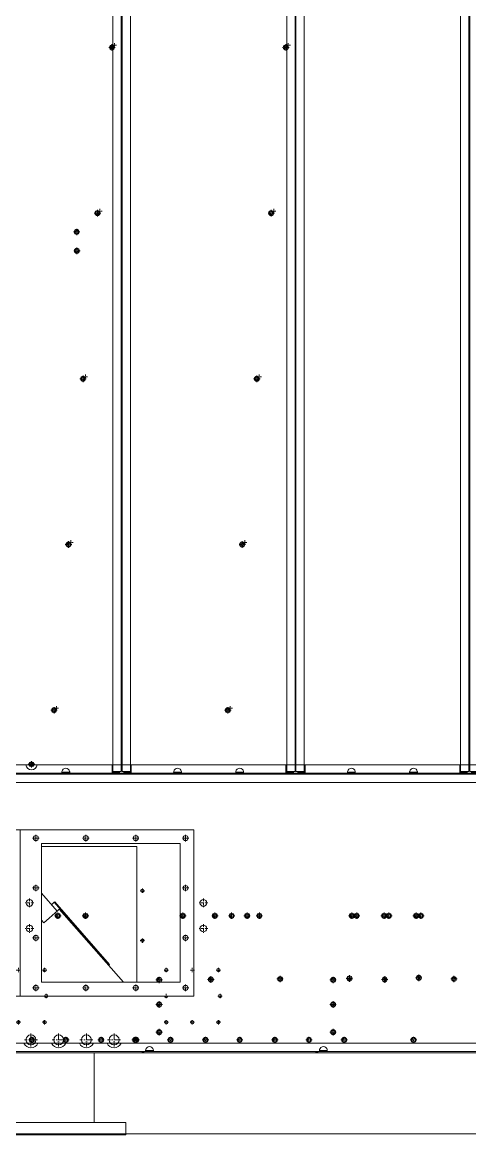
# Model space of a CAD drawing. Header units: millimetres. Extents: x -662849 to 32847, y -140377 to 24217.
# Drawn here: x -653528 to -652721, y -134651 to -132645 of the extents above; entities that cross this region are included whole.
import ezdxf

# ---------------------------------------------------------------- set-up
doc = ezdxf.new("R2010")
doc.units = ezdxf.units.MM
doc.linetypes.add('DASHDOT', pattern=[18.5, 12, -3, 0.5, -3])

# ---------------------------------------------------------------- blocks, each defined once
blk = doc.blocks.new('1')
at = {"color": 7, "lineweight": 20}
for p, q in [((13729.6, 13257.3), (13729.6, 10407.5)), ((13744.6, 10407.5), (13744.6, 13257.3)), ((13746.1, 13257.3), (13746.1, 10407.5)), ((13761.1, 10407.5), (13761.1, 13257.3)), ((12825.5, 10419.4), (12945.6, 10419.4)), ((12965.5, 10419.4), (13728, 10419.4)), ((14728.5, 10419.4), (13762.7, 10419.4)), ((15742.1, 10402.4), (12749.1, 10402.4)), ((12852.3, 10404.4), (13637.9, 10404.4)), ((13651.3, 10404.4), (13728, 10404.4)), ((13762.7, 10404.4), (13839.4, 10404.4)), ((13852.8, 10404.4), (14638.4, 10404.4)), ((15304.4, 10387.4), (12749.1, 10387.4)), ((13248.6, 10302.4), (12748.6, 10302.4)), ((13248.6, 10302.4), (13248.6, 10002.4)), ((12973.6, 10277.4), (13223.6, 10277.4)), ((12973.6, 10277.4), (12973.6, 10027.4)), ((12973.6, 10272.4), (13145.6, 10272.4)), ((13145.6, 10027.4), (13145.6, 10272.4)), ((13223.6, 10027.4), (13223.6, 10277.4)), ((12973.6, 10188.1), (13001.7, 10155.7)), ((13094.9, 10058.4), (12996.5, 10171.6)), ((13096, 10059.4), (12997.6, 10172.6)), ((13002.4, 10156.4), (12977.7, 10134.5)), ((13121.7, 10027.4), (13005.4, 10159)), ((12973.6, 10027.4), (13223.6, 10027.4)), ((12748.6, 10002.4), (13248.6, 10002.4)), ((12941.9, 9917.4), (12772.7, 9917.4)), ((12991.9, 9917.4), (12967.2, 9917.4)), ((13041.9, 9917.4), (13017.2, 9917.4)), ((13091.9, 9917.4), (13067.2, 9917.4)), ((15373.9, 9917.4), (13117.2, 9917.4)), ((13782.1, 9900.4), (12795.1, 9900.4)), ((13788.8, 9902.4), (12902.3, 9902.4)), ((13068.9, 9900.4), (13068.9, 9774.4)), ((14688.8, 9902.4), (13802.3, 9902.4)), ((12795.7, 9774.4), (13125.7, 9774.4)), ((13125.7, 9774.4), (13125.7, 9752.4)), ((13125.7, 9752.4), (12795.7, 9752.4))]:
    blk.add_line(p, q, dxfattribs=at)
at = {"color": 7, "linetype": 'DASHDOT', "lineweight": 20, "ltscale": 0.292499}
for p, q in [((13414.3, 11719.1), (13414.3, 11707.4)), ((13388.1, 11420.2), (13388.1, 11408.5)), ((13042.9, 11380.4), (13031.2, 11380.4)), ((13037.1, 11386.2), (13037.1, 11374.5)), ((13043.4, 11346.4), (13031.7, 11346.4)), ((13037.6, 11352.2), (13037.6, 11340.5)), ((13362, 11121.4), (13362, 11109.7)), ((12961.4, 10420.4), (12949.7, 10420.4)), ((12955.6, 10426.2), (12955.6, 10414.5)), ((12969.4, 10287.4), (12957.7, 10287.4)), ((13059.4, 10287.4), (13047.7, 10287.4)), ((13149.4, 10287.4), (13137.7, 10287.4)), ((13239.4, 10287.4), (13227.7, 10287.4)), ((12969.4, 10197.4), (12957.7, 10197.4)), ((13239.4, 10197.4), (13227.7, 10197.4)), ((13322.4, 10147.4), (13310.7, 10147.4)), ((13372.4, 10147.4), (13360.7, 10147.4)), ((13861.4, 10147.4), (13849.7, 10147.4)), ((13919.4, 10147.4), (13907.7, 10147.4)), ((13977.4, 10147.4), (13965.7, 10147.4)), ((14166.4, 10147.4), (14154.7, 10147.4)), ((14224.4, 10147.4), (14212.7, 10147.4)), ((14282.4, 10147.4), (14270.7, 10147.4)), ((12969.4, 10107.4), (12957.7, 10107.4)), ((13239.4, 10107.4), (13227.7, 10107.4)), ((13818.9, 10031.6), (13807.2, 10031.6)), ((13911.9, 10032.3), (13900.2, 10032.3)), ((14036.9, 10033.3), (14025.2, 10033.3)), ((14161.9, 10034.3), (14150.2, 10034.3)), ((14286.9, 10035.3), (14275.2, 10035.3)), ((12969.4, 10017.4), (12957.7, 10017.4)), ((13059.4, 10017.4), (13047.7, 10017.4)), ((13149.4, 10017.4), (13137.7, 10017.4)), ((13239.4, 10017.4), (13227.7, 10017.4)), ((13818.9, 9987.4), (13807.2, 9987.4)), ((13818.9, 9937.4), (13807.2, 9937.4)), ((13150.4, 9923.4), (13138.7, 9923.4)), ((13275.4, 9923.4), (13263.7, 9923.4)), ((13400.4, 9923.4), (13388.7, 9923.4)), ((13525.4, 9923.4), (13513.7, 9923.4)), ((13650.4, 9923.4), (13638.7, 9923.4)), ((13775.4, 9923.4), (13763.7, 9923.4))]:
    blk.add_line(p, q, dxfattribs=at)
at = {"color": 7, "linetype": 'DASHDOT', "lineweight": 20, "ltscale": 0.195001}
for p, q in [((13414.3, 11717.2), (13414.3, 11709.4)), ((13422.5, 11716.9), (13414.7, 11716.9)), ((13418.6, 11720.8), (13418.6, 11713)), ((13396.4, 11418.1), (13388.6, 11418.1)), ((13392.5, 11422), (13392.5, 11414.2)), ((13041, 11380.5), (13033.2, 11380.5)), ((13037.1, 11384.4), (13037.1, 11376.6)), ((13041.1, 11346.6), (13033.3, 11346.6)), ((13370.2, 11119.2), (13362.4, 11119.2)), ((13366.3, 11123.1), (13366.3, 11115.3)), ((13344.1, 10820.4), (13336.3, 10820.4)), ((13317.9, 10521.5), (13310.1, 10521.5)), ((12959.4, 10420.4), (12951.6, 10420.4)), ((12955.5, 10424.3), (12955.5, 10416.5)), ((13159.5, 10192.4), (13151.7, 10192.4)), ((13159.5, 10102.4), (13151.7, 10102.4)), ((13202.5, 10049.4), (13194.7, 10049.4)), ((13249.5, 10049.4), (13241.7, 10049.4)), ((13296.5, 10049.4), (13288.7, 10049.4)), ((13816.5, 10031.6), (13808.7, 10031.6)), ((13909.5, 10032.3), (13901.7, 10032.3)), ((14034.5, 10033.3), (14026.7, 10033.3)), ((14159.5, 10034.3), (14151.7, 10034.3)), ((13202.5, 10002.4), (13194.7, 10002.4)), ((13299.5, 10002.4), (13291.7, 10002.4)), ((13816.5, 9987.4), (13808.7, 9987.4)), ((13202.5, 9955.4), (13194.7, 9955.4)), ((13249.5, 9955.4), (13241.7, 9955.4)), ((13296.5, 9955.4), (13288.7, 9955.4)), ((13816.5, 9937.4), (13808.7, 9937.4))]:
    blk.add_line(p, q, dxfattribs=at)
at = {"color": 7, "linetype": 'DASHDOT', "lineweight": 20, "ltscale": 0.292505}
for p, q in [((13420.1, 11713.2), (13408.4, 11713.2)), ((13394, 11414.4), (13382.3, 11414.4)), ((13367.8, 11115.5), (13356.1, 11115.5)), ((13341.7, 10816.7), (13330, 10816.7)), ((13315.5, 10517.8), (13303.8, 10517.8))]:
    blk.add_line(p, q, dxfattribs=at)
at = {"color": 7, "linetype": 'DASHDOT', "lineweight": 20, "ltscale": 0.194995}
for p, q in [((13418.2, 11713.3), (13410.4, 11713.3)), ((13392, 11414.4), (13384.2, 11414.4)), ((13365.9, 11115.6), (13358.1, 11115.6)), ((13339.8, 10816.7), (13332, 10816.7)), ((13313.6, 10517.9), (13305.8, 10517.9))]:
    blk.add_line(p, q, dxfattribs=at)
at = {"color": 7, "linetype": 'DASHDOT', "lineweight": 20, "ltscale": 0.194998}
for p, q in [((13388.1, 11418.3), (13388.1, 11410.5)), ((13037.2, 11350.5), (13037.2, 11342.7)), ((13362, 11119.5), (13362, 11111.7)), ((14284.5, 10035.2), (14276.7, 10035.2))]:
    blk.add_line(p, q, dxfattribs=at)
at = {"color": 7, "linetype": 'DASHDOT', "lineweight": 20, "ltscale": 0.2925}
for p, q in [((13335.8, 10822.5), (13335.8, 10810.8)), ((13309.7, 10523.6), (13309.7, 10511.9)), ((12963.6, 10293.2), (12963.6, 10281.5)), ((13053.6, 10293.2), (13053.6, 10281.5)), ((13143.6, 10293.2), (13143.6, 10281.5)), ((13233.6, 10293.2), (13233.6, 10281.5)), ((12963.6, 10203.2), (12963.6, 10191.5)), ((13233.6, 10203.2), (13233.6, 10191.5)), ((13316.6, 10153.2), (13316.6, 10141.5)), ((13366.6, 10153.2), (13366.6, 10141.5)), ((13855.6, 10153.2), (13855.6, 10141.5)), ((13913.6, 10153.2), (13913.6, 10141.5)), ((13971.6, 10153.2), (13971.6, 10141.5)), ((14160.6, 10153.2), (14160.6, 10141.5)), ((14218.6, 10153.2), (14218.6, 10141.5)), ((14276.6, 10153.2), (14276.6, 10141.5)), ((12963.6, 10113.2), (12963.6, 10101.5)), ((13233.6, 10113.2), (13233.6, 10101.5)), ((13813.1, 10037.4), (13813.1, 10025.7)), ((13906.1, 10038.1), (13906.1, 10026.4)), ((14031.1, 10039.1), (14031.1, 10027.4)), ((14156.1, 10040.1), (14156.1, 10028.4)), ((14281.1, 10041.1), (14281.1, 10029.4)), ((12963.6, 10023.2), (12963.6, 10011.5)), ((13053.6, 10023.2), (13053.6, 10011.5)), ((13143.6, 10023.2), (13143.6, 10011.5)), ((13233.6, 10023.2), (13233.6, 10011.5)), ((13813.1, 9993.2), (13813.1, 9981.5)), ((13813.1, 9943.2), (13813.1, 9931.5)), ((13144.6, 9929.2), (13144.6, 9917.5)), ((13269.6, 9929.2), (13269.6, 9917.5)), ((13394.6, 9929.2), (13394.6, 9917.5)), ((13519.6, 9929.2), (13519.6, 9917.5)), ((13644.6, 9929.2), (13644.6, 9917.5)), ((13769.6, 9929.2), (13769.6, 9917.5))]:
    blk.add_line(p, q, dxfattribs=at)
at = {"color": 7, "linetype": 'DASHDOT', "lineweight": 20, "ltscale": 0.195}
for p, q in [((13335.9, 10820.6), (13335.9, 10812.8)), ((13340.2, 10824.3), (13340.2, 10816.5)), ((13309.7, 10521.8), (13309.7, 10514)), ((13314, 10525.4), (13314, 10517.6)), ((13155.6, 10196.3), (13155.6, 10188.5)), ((13155.6, 10106.3), (13155.6, 10098.5)), ((13198.6, 10053.3), (13198.6, 10045.5)), ((13245.6, 10053.3), (13245.6, 10045.5)), ((13292.6, 10053.3), (13292.6, 10045.5)), ((13812.6, 10035.5), (13812.6, 10027.7)), ((13905.6, 10036.2), (13905.6, 10028.4)), ((14030.6, 10037.2), (14030.6, 10029.4)), ((14155.6, 10038.2), (14155.6, 10030.4)), ((14280.6, 10039.1), (14280.6, 10031.3)), ((13198.6, 10006.3), (13198.6, 9998.5)), ((13295.6, 10006.3), (13295.6, 9998.5)), ((13812.6, 9991.3), (13812.6, 9983.5)), ((13198.6, 9959.3), (13198.6, 9951.5)), ((13245.6, 9959.3), (13245.6, 9951.5)), ((13292.6, 9959.3), (13292.6, 9951.5)), ((13812.6, 9941.3), (13812.6, 9933.5))]:
    blk.add_line(p, q, dxfattribs=at)
at = {"color": 7, "lineweight": 20, "ltscale": 0.2975}
for p, q in [((13728, 10407.5), (13728, 10419.4)), ((13762.7, 10419.4), (13762.7, 10407.5)), ((13729.6, 10407.5), (13741.5, 10407.5)), ((13749.2, 10407.5), (13761.1, 10407.5))]:
    blk.add_line(p, q, dxfattribs=at)
at = {"color": 7, "lineweight": 20, "ltscale": 0.05}
for p, q in [((13217.4, 10404.4), (13217.4, 10402.4)), ((13785.6, 9900.4), (13783.6, 9900.4)), ((13788.8, 9902.4), (13788.8, 9904.4)), ((13802.3, 9902.4), (13802.3, 9904.4))]:
    blk.add_line(p, q, dxfattribs=at)
at = {"color": 7, "lineweight": 20, "ltscale": 0.049942}
blk.add_line((13247.4, 10404.4), (13247.4, 10402.4), dxfattribs=at)
at = {"color": 7, "lineweight": 20, "ltscale": 0.049995}
blk.add_line((13247.4, 10404.4), (13247.4, 10402.4), dxfattribs=at)
at = {"color": 7, "lineweight": 20, "ltscale": 0.050191}
for p, q in [((13279.7, 10404.4), (13279.5, 10402.4)), ((13319.7, 10402.4), (13319.9, 10404.4)), ((13320.3, 10404.4), (13320.1, 10402.4)), ((13323.9, 10404.4), (13323.7, 10402.4)), ((13933.3, 10402.4), (13933.5, 10404.4)), ((13933.5, 10404.4), (13933.3, 10402.4)), ((14238.1, 10402.4), (14238.3, 10404.4)), ((14238.3, 10404.4), (14238.1, 10402.4))]:
    blk.add_line(p, q, dxfattribs=at)
at = {"color": 7, "lineweight": 20, "ltscale": 0.04}
for p, q in [((13637.9, 10404.4), (13637.9, 10406)), ((13651.3, 10404.4), (13651.3, 10406)), ((13741.5, 10404.4), (13741.5, 10406)), ((13749.2, 10404.4), (13749.2, 10406)), ((13839.4, 10404.4), (13839.4, 10406)), ((13852.8, 10404.4), (13852.8, 10406))]:
    blk.add_line(p, q, dxfattribs=at)
at = {"color": 7, "lineweight": 20, "ltscale": 0.168029}
for p, q in [((13637.9, 10406), (13644.6, 10406)), ((13637.9, 10404.4), (13644.6, 10404.4)), ((13651.3, 10406), (13644.6, 10406)), ((13651.3, 10404.4), (13644.6, 10404.4)), ((13839.4, 10406), (13846.1, 10406)), ((13839.4, 10404.4), (13846.1, 10404.4)), ((13852.8, 10406), (13846.1, 10406)), ((13852.8, 10404.4), (13846.1, 10404.4))]:
    blk.add_line(p, q, dxfattribs=at)
at = {"color": 7, "lineweight": 20, "ltscale": 0.0775}
for p, q in [((13728, 10404.4), (13728, 10407.5)), ((13744.6, 10407.5), (13741.5, 10407.5)), ((13746.1, 10407.5), (13749.2, 10407.5)), ((13762.7, 10404.4), (13762.7, 10407.5))]:
    blk.add_line(p, q, dxfattribs=at)
at = {"color": 7, "lineweight": 20, "ltscale": 0.3375}
for p, q in [((13741.5, 10406), (13728, 10406)), ((13728, 10404.4), (13741.5, 10404.4)), ((13762.7, 10406), (13749.2, 10406)), ((13749.2, 10404.4), (13762.7, 10404.4))]:
    blk.add_line(p, q, dxfattribs=at)
at = {"color": 7, "lineweight": 20, "ltscale": 0.0375}
for p, q in [((13741.5, 10406), (13741.5, 10407.5)), ((13749.2, 10406), (13749.2, 10407.5)), ((12995.4, 10170.6), (12996.5, 10171.6)), ((12996.5, 10171.6), (12997.6, 10172.6)), ((13094.9, 10058.4), (13096, 10059.4))]:
    blk.add_line(p, q, dxfattribs=at)
at = {"color": 7, "linetype": 'DASHDOT', "lineweight": 20, "ltscale": 0.389999}
blk.add_line((13265.6, 10178.2), (13265.6, 10162.6), dxfattribs=at)
at = {"color": 7, "lineweight": 20, "ltscale": 0.125001}
blk.add_line((12991.6, 10167.3), (12995.4, 10170.6), dxfattribs=at)
at = {"color": 7, "lineweight": 20, "ltscale": 0.1}
blk.add_line((13002.4, 10156.4), (13005.4, 10159), dxfattribs=at)
at = {"color": 7, "linetype": 'DASHDOT', "lineweight": 20, "ltscale": 0.389996}
for p, q in [((13273.4, 10170.4), (13257.8, 10170.4)), ((13273.4, 10124.4), (13257.8, 10124.4))]:
    blk.add_line(p, q, dxfattribs=at)
at = {"color": 7, "lineweight": 20, "ltscale": 0.157289}
blk.add_line((12977.7, 10134.5), (12973.6, 10139.3), dxfattribs=at)
at = {"color": 7, "lineweight": 20, "ltscale": 0.1554}
blk.add_line((12977.7, 10134.5), (12973.6, 10139.2), dxfattribs=at)
at = {"color": 7, "linetype": 'DASHDOT', "lineweight": 20, "ltscale": 0.39}
blk.add_line((13265.6, 10132.2), (13265.6, 10116.6), dxfattribs=at)
at = {"color": 7, "lineweight": 20, "ltscale": 0.010428}
blk.add_line((13094.6, 10058.1), (13094.9, 10058.4), dxfattribs=at)
at = {"color": 7, "linetype": 'DASHDOT', "lineweight": 20}
for p, q in [((12954.6, 9935.1), (12954.6, 9911.7)), ((13004.6, 9935.1), (13004.6, 9911.7)), ((13054.6, 9935.1), (13054.6, 9911.7)), ((13104.6, 9935.1), (13104.6, 9911.7)), ((12966.3, 9923.4), (12942.9, 9923.4)), ((13016.3, 9923.4), (12992.9, 9923.4)), ((13066.3, 9923.4), (13042.9, 9923.4)), ((13116.3, 9923.4), (13092.9, 9923.4))]:
    blk.add_line(p, q, dxfattribs=at)
at = {"lineweight": 20}
for p, q in [((18145.6, 9902.4), (13245.6, 9902.4)), ((11045.6, 9754), (19245.6, 9754))]:
    blk.add_line(p, q, dxfattribs=at)
at = {"color": 7, "lineweight": 20, "ltscale": 0.049866}
blk.add_line((13782.1, 9902.4), (13782.1, 9900.4), dxfattribs=at)
at = {"color": 7, "lineweight": 20, "ltscale": 0.050015}
for p, q in [((13783.6, 9902.4), (13783.6, 9900.4)), ((13785.6, 9902.4), (13785.6, 9900.4))]:
    blk.add_line(p, q, dxfattribs=at)
at = {"color": 7, "lineweight": 20, "ltscale": 0.169248}
for p, q in [((13788.8, 9904.4), (13795.6, 9904.4)), ((13788.8, 9902.4), (13795.6, 9902.4)), ((13802.3, 9904.4), (13795.6, 9904.4)), ((13802.3, 9902.4), (13795.6, 9902.4))]:
    blk.add_line(p, q, dxfattribs=at)
at = {"color": 7, "lineweight": 20}
for centre, radius in [((13414.3, 11713.2), 4.5), ((13414.3, 11713.3), 3), ((13388.1, 11414.4), 4.5), ((13388.1, 11414.4), 3), ((13037.1, 11380.4), 4.5), ((13037.1, 11380.5), 3), ((13037.6, 11346.4), 4.5), ((13037.2, 11346.6), 3), ((13362, 11115.5), 4.5), ((13362, 11115.6), 3), ((13335.8, 10816.7), 4.5), ((13335.9, 10816.7), 3), ((13309.7, 10517.8), 4.5), ((13309.7, 10517.9), 3), ((12955.6, 10420.4), 4.5), ((12955.5, 10420.4), 3), ((12963.6, 10287.4), 4.5), ((13053.6, 10287.4), 4.5), ((13143.6, 10287.4), 4.5), ((13233.6, 10287.4), 4.5), ((12963.6, 10197.4), 4.5), ((13155.6, 10192.4), 3), ((13233.6, 10197.4), 4.5), ((13265.6, 10170.4), 6), ((13316.6, 10147.4), 4.5), ((13366.6, 10147.4), 4.5), ((13855.6, 10147.4), 4.5), ((13913.6, 10147.4), 4.5), ((13971.6, 10147.4), 4.5), ((14160.6, 10147.4), 4.5), ((14218.6, 10147.4), 4.5), ((14276.6, 10147.4), 4.5), ((13316.6, 10147.4), 3), ((13366.6, 10147.4), 3), ((13855.6, 10147.4), 3), ((13913.6, 10147.4), 3), ((13971.6, 10147.4), 3), ((14160.6, 10147.4), 3), ((14218.6, 10147.4), 3), ((14276.6, 10147.4), 3), ((12963.6, 10107.4), 4.5), ((13233.6, 10107.4), 4.5), ((13265.6, 10124.4), 6), ((13155.6, 10102.4), 3), ((13198.6, 10049.4), 3), ((13292.6, 10049.4), 3), ((13813.1, 10031.6), 4.5), ((13812.6, 10031.6), 3), ((13906.1, 10032.3), 4.5), ((13905.6, 10032.3), 3), ((14031.1, 10033.3), 4.5), ((14030.6, 10033.3), 3), ((14156.1, 10034.3), 4.5), ((14155.6, 10034.3), 3), ((14281.1, 10035.3), 4.5), ((14280.6, 10035.2), 3), ((12963.6, 10017.4), 4.5), ((13053.6, 10017.4), 4.5), ((13143.6, 10017.4), 4.5), ((13233.6, 10017.4), 4.5), ((13295.6, 10002.4), 3), ((13813.1, 9987.4), 4.5), ((13812.6, 9987.4), 3), ((13198.6, 9955.4), 3), ((13245.6, 9955.4), 3), ((13292.6, 9955.4), 3), ((12954.6, 9923.4), 9), ((13004.6, 9923.4), 9), ((13054.6, 9923.4), 9), ((13104.6, 9923.4), 9), ((13813.1, 9937.4), 4.5), ((13812.6, 9937.4), 3), ((13144.6, 9923.4), 4.5), ((13144.6, 9923.4), 3), ((13269.6, 9923.4), 4.5), ((13269.6, 9923.4), 3), ((13394.6, 9923.4), 4.5), ((13394.6, 9923.4), 3), ((13519.6, 9923.4), 4.5), ((13519.6, 9923.4), 3), ((13644.6, 9923.4), 4.5), ((13644.6, 9923.4), 3), ((13769.6, 9923.4), 4.5), ((13769.6, 9923.4), 3)]:
    blk.add_circle(centre, radius, dxfattribs=at)
for centre, radius, start, end in [((13418.6, 11716.9), 3, 200.5288, 239.4712), ((13392.5, 11418.1), 3, 200.5288, 239.4712), ((13366.3, 11119.2), 3, 200.5288, 239.4712), ((13340.2, 10820.4), 3, 200.5288, 239.4712), ((13314, 10521.5), 3, 200.5288, 239.4712), ((12955.6, 10420.4), 10, 185.7392, 354.2608), ((13644.6, 10406.3), 7, 9.8709, 170.1291), ((13846.1, 10406.3), 7, 9.8709, 170.1291), ((13022.4, 10407.5), 3.1, 270, 270.2606), ((13653.7, 10405.7), 16.2, 173.4769, 179.6689), ((13635.4, 10405.7), 16.2, 0.3311, 6.523), ((13855.2, 10405.7), 16.1, 173.4757, 179.6789), ((13836.9, 10405.7), 16.2, 0.3311, 6.523), ((13245.6, 10049.4), 3, 359.7382, 0.2618), ((13198.6, 10002.4), 3, 180, 0), ((12954.6, 9923.4), 14, 205.3769, 334.6231), ((13004.6, 9923.4), 14, 205.3769, 334.6231), ((13054.6, 9923.4), 14, 205.3769, 334.6231), ((13104.6, 9923.4), 14, 205.3769, 334.6231), ((13795.6, 9904.4), 7, 12.3736, 167.6264), ((13786.1, 9905.9), 3.5, 270, 270.245), ((13783.8, 9903.4), 18.8, 0.553, 7.5903), ((13830.1, 9905.9), 3.5, 270, 270.245)]:
    blk.add_arc(centre, radius, start, end, dxfattribs=at)
for points in [[(13637.6, 10406.4), (13637.6, 10406.2), (13637.6, 10406.1), (13637.7, 10406), (13637.8, 10406), (13637.9, 10406)], [(13651.6, 10406.4), (13651.5, 10406.2), (13651.5, 10406.1), (13651.5, 10406), (13651.4, 10406), (13651.3, 10406)], [(13839.1, 10406.4), (13839.1, 10406.2), (13839.1, 10406.1), (13839.2, 10406), (13839.3, 10406), (13839.4, 10406)], [(13853.1, 10406.4), (13853, 10406.2), (13853, 10406.1), (13853, 10406), (13852.9, 10406), (13852.8, 10406)], [(13788.6, 9903.6), (13788.6, 9904), (13788.6, 9904.4), (13788.6, 9904.9), (13788.7, 9905.4), (13788.7, 9905.9)], [(13788.6, 9904.6), (13788.6, 9904.5), (13788.7, 9904.5), (13788.7, 9904.4), (13788.7, 9904.4), (13788.8, 9904.4)], [(13802.5, 9904.6), (13802.5, 9904.5), (13802.5, 9904.5), (13802.4, 9904.4), (13802.4, 9904.4), (13802.3, 9904.4)]]:
    blk.add_open_spline(points, degree=5, dxfattribs=at)
for points, knots in [([(13637.6, 10405.8), (13637.6, 10405.4), (13637.6, 10405.1), (13637.6, 10404.8), (13637.7, 10404.6), (13637.8, 10404.4), (13637.8, 10404.4), (13637.8, 10404.4), (13637.9, 10404.4)], [0, 0, 0, 0, 0, 0, 3.570616, 3.570616, 3.570616, 4.974883, 4.974883, 4.974883, 4.974883, 4.974883, 4.974883]), ([(13651.6, 10405.8), (13651.6, 10405.4), (13651.6, 10405.1), (13651.5, 10404.8), (13651.5, 10404.6), (13651.4, 10404.4), (13651.4, 10404.4), (13651.3, 10404.4), (13651.3, 10404.4)], [0, 0, 0, 0, 0, 0, 3.570616, 3.570616, 3.570616, 4.974883, 4.974883, 4.974883, 4.974883, 4.974883, 4.974883]), ([(13839.1, 10405.8), (13839.1, 10405.4), (13839.1, 10405.1), (13839.1, 10404.8), (13839.2, 10404.6), (13839.3, 10404.4), (13839.3, 10404.4), (13839.3, 10404.4), (13839.4, 10404.4)], [0, 0, 0, 0, 0, 0, 3.570616, 3.570616, 3.570616, 4.974883, 4.974883, 4.974883, 4.974883, 4.974883, 4.974883]), ([(13853.1, 10405.8), (13853.1, 10405.4), (13853.1, 10405.1), (13853, 10404.8), (13853, 10404.6), (13852.9, 10404.4), (13852.9, 10404.4), (13852.8, 10404.4), (13852.8, 10404.4)], [0, 0, 0, 0, 0, 0, 3.570616, 3.570616, 3.570616, 4.974883, 4.974883, 4.974883, 4.974883, 4.974883, 4.974883]), ([(13788.6, 9903.6), (13788.6, 9903.2), (13788.6, 9902.9), (13788.6, 9902.7), (13788.7, 9902.5), (13788.8, 9902.4), (13788.8, 9902.4), (13788.8, 9902.4), (13788.8, 9902.4)], [0, 0, 0, 0, 0, 0, 3.902586, 3.902586, 3.902586, 4.80152, 4.80152, 4.80152, 4.80152, 4.80152, 4.80152]), ([(13802.6, 9903.6), (13802.6, 9903.2), (13802.6, 9902.9), (13802.5, 9902.7), (13802.5, 9902.5), (13802.4, 9902.4), (13802.4, 9902.4), (13802.4, 9902.4), (13802.3, 9902.4)], [0, 0, 0, 0, 0, 0, 3.902586, 3.902586, 3.902586, 4.80152, 4.80152, 4.80152, 4.80152, 4.80152, 4.80152])]:
    blk.add_open_spline(points, degree=5, knots=knots, dxfattribs=at)

msp = doc.modelspace()

# ---------------------------------------------------------------- block references
at = {"lineweight": 5}
for p in [(-667094.5, -144403.9), (-666780.9, -144403.9), (-666467.4, -144403.9)]:
    msp.add_blockref('1', p, dxfattribs=at)

doc.saveas('drawing.dxf')
